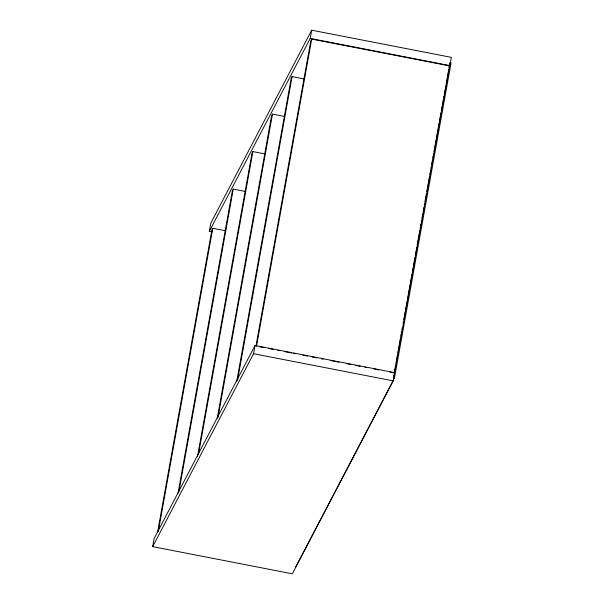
<?xml version="1.0" encoding="UTF-8"?>
<svg xmlns="http://www.w3.org/2000/svg" width="604" height="604" viewBox="0 0 604 604"><rect width="100%" height="100%" fill="white"/><g stroke="black" fill="none" stroke-linecap="round" stroke-linejoin="round"><path stroke-width="0.91" d="M152.684 546.643L154.163 538.421L255.024 345.488L394.669 372.645L393.189 380.875L292.328 573.8L152.684 546.643L253.544 353.718L255.024 345.488M212.11 231.891L209.331 231.355L210.811 223.125L311.672 30.2L451.316 57.357L449.837 65.579L448.968 67.255M157.553 532.411L211.898 229.988L212.782 228.297L225.745 230.811M158.271 531.648L212.782 228.297M178.044 493.219L232.381 190.788L233.272 189.097L245.307 191.438M178.927 491.528L233.272 189.097M197.485 456.647L251.989 153.288L252.872 151.596L264.914 153.937M198.535 454.027L252.872 151.596M217.259 418.21L271.596 115.787L272.479 114.096L284.522 116.436M217.976 417.447L272.479 114.096M236.692 381.637L291.204 78.286L292.087 76.595L304.122 78.935M237.583 379.946L292.087 76.595M209.331 231.355L310.192 38.422L311.672 30.2M255.968 345.994L310.811 40.785L311.694 39.086L449.663 65.919L394.488 372.985L389.859 372.087M256.519 346.152L311.694 39.086M393.476 377.017L393.808 375.159M394.14 373.31L395.643 364.959M395.975 363.11L397.47 354.759M397.809 352.91L400.475 338.066M400.807 336.217L401.637 331.581M401.97 329.724L402.302 327.866M403.14 323.231L403.472 321.381M403.804 319.524L405.307 311.181M405.639 309.323L407.134 300.973M407.474 299.123L410.139 284.288M410.471 282.43L411.301 277.795M411.634 275.937L411.966 274.088M412.305 272.23L413.136 267.595M413.468 265.737L414.971 257.395M415.303 255.537L416.798 247.195M417.137 245.337L419.803 230.502M420.135 228.644L420.965 224.008M421.298 222.151L421.63 220.301M421.969 218.444L422.8 213.808M423.132 211.951L423.963 207.315M424.302 205.466L424.635 203.608M424.967 201.751L426.462 193.408M426.801 191.551L429.467 176.715M429.799 174.858L430.629 170.222M430.962 168.373L431.294 166.515M431.634 164.658L432.464 160.022M432.796 158.173L433.627 153.529M433.966 151.68L434.299 149.822M434.631 147.965L436.126 139.622M436.466 137.765L439.131 122.929M439.463 121.079L440.958 112.729M441.298 110.872L442.128 106.236M442.46 104.386L443.291 99.751M443.63 97.893L443.963 96.036M444.295 94.186L445.125 89.551M445.458 87.693L445.79 85.836M446.13 83.986L448.795 69.143M449.127 67.293L449.957 62.657L451.075 62.869L394.427 378.164L295.499 567.383M310.192 38.422L449.837 65.579M259.297 346.696L263.925 347.594M268.561 348.493L273.189 349.399M277.817 350.297L279.667 350.66M284.295 351.558L291.709 353M293.559 353.355L295.409 353.718M302.815 355.16L307.451 356.058M312.079 356.956L316.707 357.862M321.336 358.761L323.193 359.123M330.599 360.558L335.228 361.464M337.077 361.819L338.935 362.181M346.341 363.623L350.969 364.522M355.597 365.42L360.226 366.326M364.861 367.224L366.711 367.587M374.118 369.021L378.746 369.927M393.31 377.945L394.427 378.164M253.544 353.718L393.189 380.875"/></g></svg>
